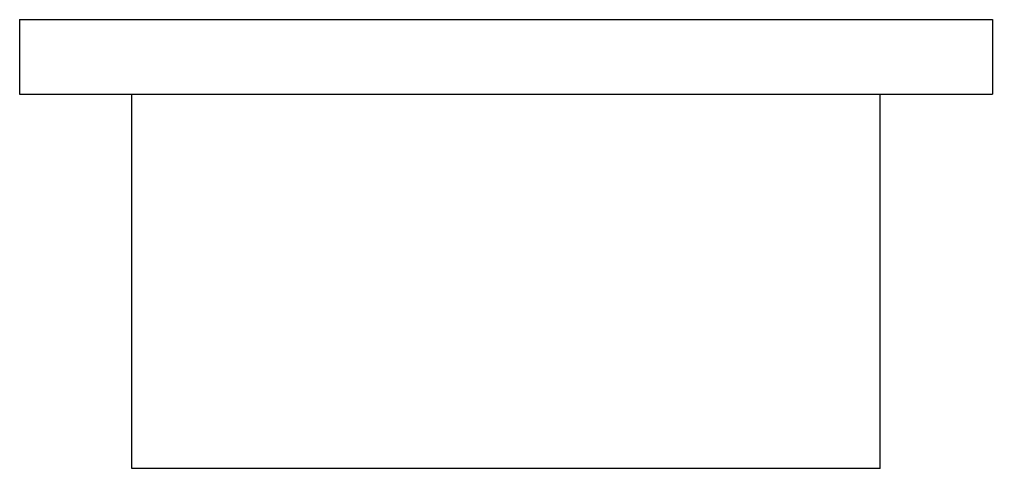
# Model space of a CAD drawing. Header units: millimetres. Extents: x -325 to 325, y 0 to 300.
import ezdxf

# ---------------------------------------------------------------- set-up
doc = ezdxf.new("R2010")
doc.units = ezdxf.units.MM

msp = doc.modelspace()

# ---------------------------------------------------------------- linework, layer by layer
at = {"color": 0, "linetype": 'ByBlock', "lineweight": -2}
for p, q in [((-325, 300), (325, 300)), ((-325, 300), (-325, 250)), ((325, 300), (325, 250)), ((-325, 250), (325, 250)), ((-250, 0), (-250, 250)), ((250, 0), (250, 250)), ((250, 0), (-250, 0))]:
    msp.add_line(p, q, dxfattribs=at)

doc.saveas('drawing.dxf')
